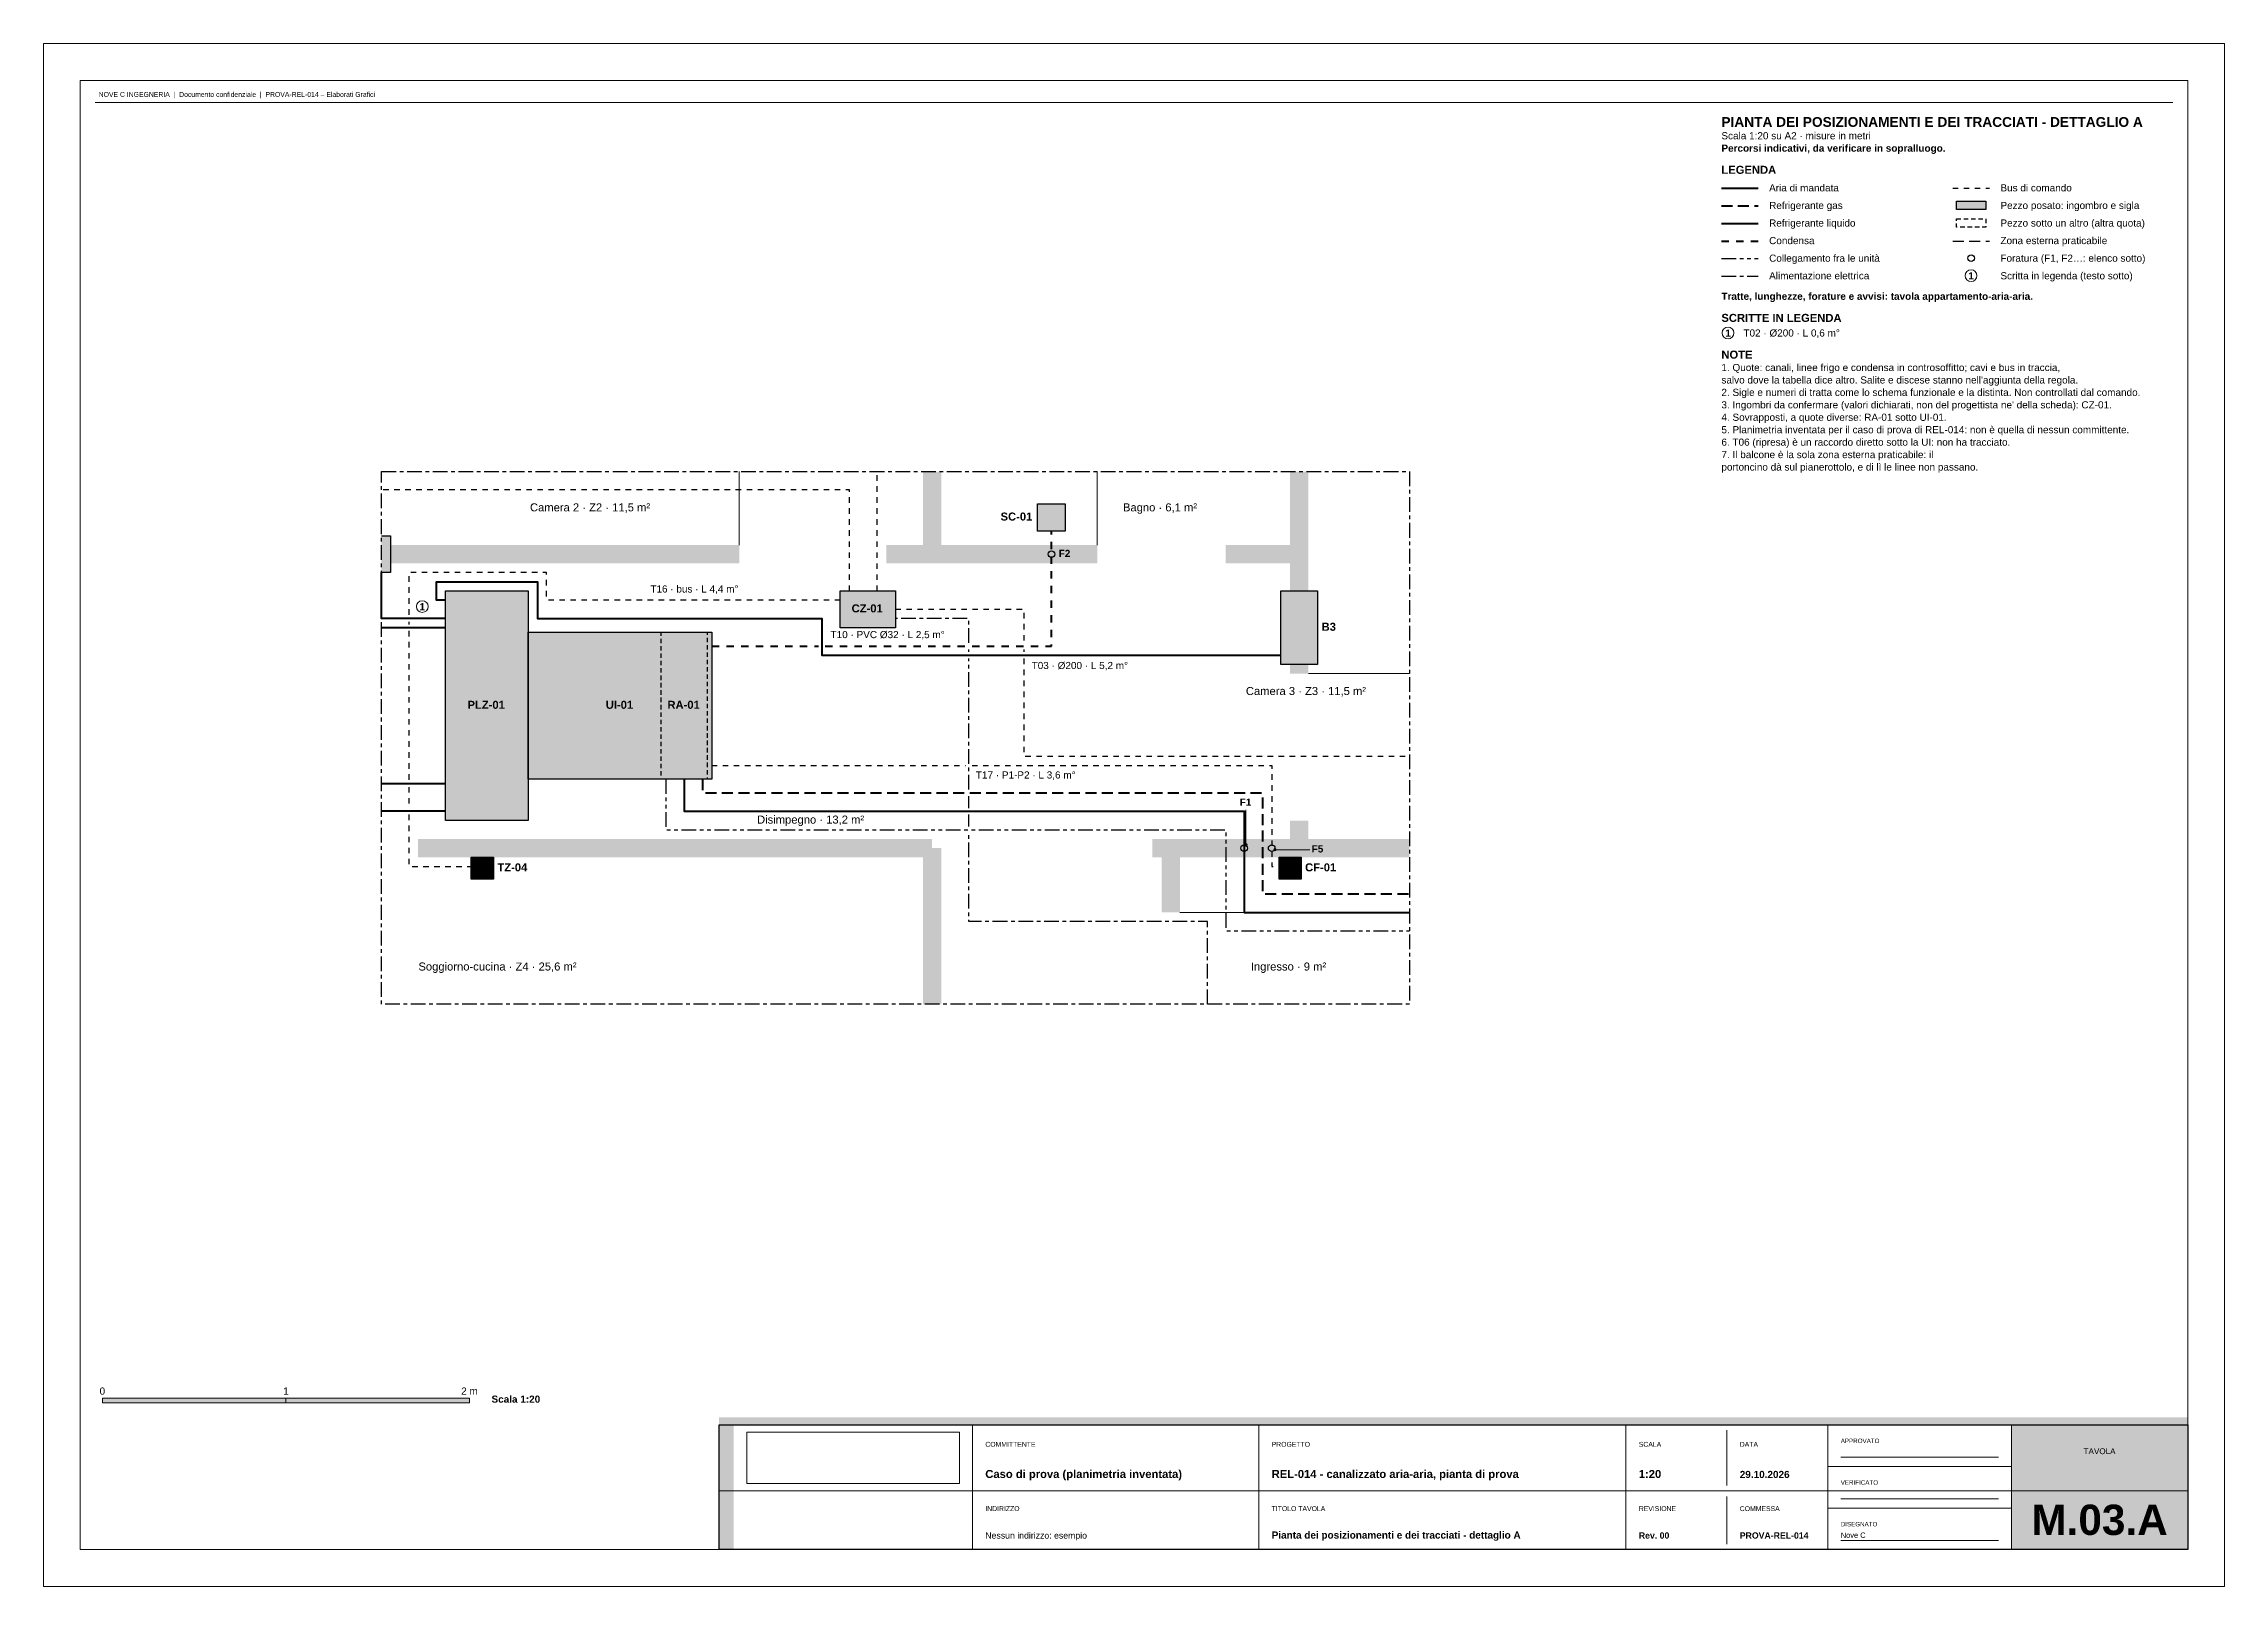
# Paper-space layout 'A2' of a CAD drawing. Header units: millimetres. Extents: x 0 to 594, y 0 to 420.
# The model-space entities are those that its viewports show. They can reach past a viewport. Long polylines and large blocks are cut down to what shows.
import ezdxf
from ezdxf.enums import TextEntityAlignment as Align

# ---------------------------------------------------------------- set-up
doc = ezdxf.new("R2010")
doc.units = ezdxf.units.MM
for name, pattern in [('NOVEC_TRATTO_1P2_0P8', [2, 1.2, -0.8]), ('NOVEC_TRATTO_1P5_1P5', [3, 1.5, -1.5]), ('NOVEC_TRATTO_2_2', [4, 2, -2]), ('NOVEC_TRATTO_3_1P5', [4.5, 3, -1.5]), ('NOVEC_TRATTO_4_1_1_1', [7, 4, -1, 1, -1]), ('NOVEC_TRATTO_4_1_1_1_1_1', [9, 4, -1, 1, -1, 1, -1])]:
    doc.linetypes.add(name, pattern=pattern)
for name, color, linetype, lineweight in [('A-AREA-IDEN', 7, 'Continuous', 18), ('A-DOOR', 7, 'Continuous', 18), ('A-WALL', 7, 'Continuous', 18), ('A-WALL-HOLE', 7, 'Continuous', 18), ('G-ANNO-SCAL', 7, 'Continuous', 18), ('G-ANNO-TTLB', 7, 'Continuous', 18), ('M-ANNO-IDEN', 7, 'Continuous', 18), ('M-ANNO-LEGN', 7, 'Continuous', 18), ('M-EQPM', 7, 'Continuous', 18)]:
    doc.layers.add(name, color=color, linetype=linetype, lineweight=lineweight)
for name, color, linetype, lineweight, true_color in [('E-CTRL-BUS', 160, 'NOVEC_TRATTO_1P5_1P5', 30, 0x2020e0), ('E-POWR-CIRC', 34, 'NOVEC_TRATTO_4_1_1_1', 30, 0x784212), ('E-POWR-LINK', 230, 'NOVEC_TRATTO_4_1_1_1_1_1', 30, 0xe91e63), ('M-CNDS-PIPE', 252, 'NOVEC_TRATTO_2_2', 40, 0x616a6b), ('M-HVAC-SPLY', 134, 'Continuous', 70, 0x148f77), ('M-REFG-GASS', 205, 'NOVEC_TRATTO_3_1P5', 40, 0x6c3483), ('M-REFG-LIQD', 205, 'Continuous', 40, 0x6c3483)]:
    doc.layers.add(name, color=color, linetype=linetype, lineweight=lineweight, true_color=true_color)
doc.layers.add('G-ANNO-NPLT', color=7, linetype='Continuous', lineweight=18, plot=False)
doc.styles.add('NOVEC_ARIAL', font='arial.ttf')
doc.styles.add('NOVEC_ARIAL_GRASSETTO', font='arialbd.ttf')
picture_1 = doc.add_image_def('image1.jpg', size_in_pixel=(2961, 716))

msp = doc.modelspace()

# ---------------------------------------------------------------- hatches: boundary and pattern name
at = {"layer": 'A-WALL', "true_color": 0xb3b3b3}
h = msp.add_hatch(color=9, dxfattribs=at)
h.dxf.hatch_style = 1
h.paths.add_polyline_path([(244.5, 303.5), (244.5, 281), (239.5, 281), (239.5, 303.5)])
h = msp.add_hatch(color=9, dxfattribs=at)
h.dxf.hatch_style = 1
h.paths.add_polyline_path([(344.5, 303.5), (344.5, 248.5), (339.5, 248.5), (339.5, 303.5)])
h = msp.add_hatch(color=9, dxfattribs=at)
h.dxf.hatch_style = 1
h.paths.add_polyline_path([(92, 283.5), (189.5, 283.5), (189.5, 278.5), (92, 278.5)])
h = msp.add_hatch(color=9, dxfattribs=at)
h.dxf.hatch_style = 1
h.paths.add_polyline_path([(229.5, 283.5), (287, 283.5), (287, 278.5), (229.5, 278.5)])
h = msp.add_hatch(color=9, dxfattribs=at)
h.dxf.hatch_style = 1
h.paths.add_polyline_path([(322, 283.5), (342, 283.5), (342, 278.5), (322, 278.5)])
h = msp.add_hatch(color=9, dxfattribs=at)
h.dxf.hatch_style = 1
h.paths.add_polyline_path([(344.5, 208.5), (344.5, 201), (339.5, 201), (339.5, 208.5)])
h = msp.add_hatch(color=9, dxfattribs=at)
h.dxf.hatch_style = 1
h.paths.add_polyline_path([(102, 203.5), (242, 203.5), (242, 198.5), (102, 198.5)])
h = msp.add_hatch(color=9, dxfattribs=at)
h.dxf.hatch_style = 1
h.paths.add_polyline_path([(302, 203.5), (372, 203.5), (372, 198.5), (302, 198.5)])
h = msp.add_hatch(color=9, dxfattribs=at)
h.dxf.hatch_style = 1
h.paths.add_polyline_path([(244.5, 201), (244.5, 158.5), (239.5, 158.5), (239.5, 201)])
h = msp.add_hatch(color=9, dxfattribs=at)
h.dxf.hatch_style = 1
h.paths.add_polyline_path([(309.5, 201), (309.5, 183.5), (304.5, 183.5), (304.5, 201)])
at = {"layer": 'G-ANNO-SCAL', "true_color": 0x000000}
h = msp.add_hatch(color=250, dxfattribs=at)
h.dxf.hatch_style = 1
h.paths.add_polyline_path([(16, 51.2), (66, 51.2), (66, 50), (16, 50)])
at = {"layer": 'G-ANNO-SCAL', "true_color": 0xffffff}
h = msp.add_hatch(color=255, dxfattribs=at)
h.dxf.hatch_style = 1
h.paths.add_polyline_path([(66, 51.2), (116, 51.2), (116, 50), (66, 50)])
at = {"layer": 'M-ANNO-IDEN', "true_color": 0x000000}
h = msp.add_hatch(color=250, dxfattribs=at)
h.dxf.hatch_style = 1
h.paths.add_polyline_path([(327.1, 201.9, 1), (327.8, 201.9, 1)])
h = msp.add_hatch(color=250, dxfattribs=at)
h.dxf.hatch_style = 1
h.paths.add_polyline_path([(335.05, 200.55, 1), (335.75, 200.55, 1)])
at = {"layer": 'M-ANNO-LEGN', "true_color": 0xffffff}
h = msp.add_hatch(color=255, dxfattribs=at)
h.dxf.hatch_style = 1
h.paths.add_polyline_path([(521, 377.1033), (529, 377.1033), (529, 374.8456), (521, 374.8456)])
at = {"layer": 'M-EQPM', "true_color": 0xffffff}
h = msp.add_hatch(color=255, dxfattribs=at)
h.dxf.hatch_style = 1
h.paths.add_polyline_path([(270.75, 294.75), (278.25, 294.75), (278.25, 287.25), (270.75, 287.25)])
h = msp.add_hatch(color=255, dxfattribs=at)
h.dxf.hatch_style = 1
h.paths.add_polyline_path([(92, 286), (94.5, 286), (94.5, 276), (92, 276)])
h = msp.add_hatch(color=255, dxfattribs=at)
h.dxf.hatch_style = 1
h.paths.add_polyline_path([(109.5, 271), (132, 271), (132, 208.5), (109.5, 208.5)])
h = msp.add_hatch(color=255, dxfattribs=at)
h.dxf.hatch_style = 1
h.paths.add_polyline_path([(217, 271), (232, 271), (232, 261), (217, 261)])
h = msp.add_hatch(color=255, dxfattribs=at)
h.dxf.hatch_style = 1
h.paths.add_polyline_path([(337, 271), (347, 271), (347, 251), (337, 251)])
h = msp.add_hatch(color=255, dxfattribs=at)
h.dxf.hatch_style = 1
h.paths.add_polyline_path([(132, 259.75), (182, 259.75), (182, 219.75), (132, 219.75)])
h = msp.add_hatch(color=255, dxfattribs=at)
h.dxf.hatch_style = 1
h.paths.add_polyline_path([(116.5, 198.5), (122.5, 198.5), (122.5, 192.5), (116.5, 192.5)])
h = msp.add_hatch(color=255, dxfattribs=at)
h.dxf.hatch_style = 1
h.paths.add_polyline_path([(336.5, 198.5), (342.5, 198.5), (342.5, 192.5), (336.5, 192.5)])

# ---------------------------------------------------------------- linework, layer by layer
at = {"layer": 'A-DOOR', "color": 251, "linetype": 'Continuous', "lineweight": 18, "true_color": 0x555555, "flags": 128}
for points in [[(189.5, 283.5), (189.5, 303.5)], [(287, 283.5), (287, 303.5)], [(344.5, 248.5), (372, 248.5)], [(309.5, 183.5), (354.5, 183.5)]]:
    msp.add_lwpolyline(points, dxfattribs=at)
at = {"layer": 'A-WALL-HOLE', "color": 250, "lineweight": 25, "true_color": 0x000000}
for centre in [(274.5, 281), (327, 201), (334.5, 201)]:
    msp.add_circle(centre, 0.9, dxfattribs=at)
at = {"layer": 'E-CTRL-BUS', "color": 160, "linetype": 'NOVEC_TRATTO_1P5_1P5', "lineweight": 30, "true_color": 0x2020e0, "flags": 128}
for points in [[(227, 271), (227, 303.5)], [(219.5, 271), (219.5, 298.5), (92, 298.5)], [(217, 268.5), (137, 268.5), (137, 276), (99.5, 276), (99.5, 264.4)], [(99.5, 262.6), (99.5, 261.9)], [(232, 266), (267, 266), (267, 256.9)], [(99.5, 260.1), (99.5, 219.4)], [(267, 255.1), (267, 254.4)], [(267, 252.6), (267, 226), (372, 226)], [(182, 223.5), (251.1, 223.5)], [(252.9, 223.5), (334.5, 223.5), (334.5, 196), (336.5, 196)], [(99.5, 217.6), (99.5, 211.9)], [(99.5, 210.1), (99.5, 196), (116.5, 196)]]:
    msp.add_lwpolyline(points, dxfattribs=at)
at = {"layer": 'E-POWR-CIRC', "color": 34, "linetype": 'NOVEC_TRATTO_4_1_1_1', "lineweight": 30, "true_color": 0x784212, "flags": 128}
for points in [[(252, 256.9), (252, 263.5), (232, 263.5)], [(252, 254.4), (252, 255.1)], [(252, 216.9), (252, 252.6)], [(252, 211.9), (252, 215.1)], [(252, 206.9), (252, 210.1)], [(317, 158.5), (317, 181), (252, 181), (252, 205.1)]]:
    msp.add_lwpolyline(points, dxfattribs=at)
at = {"layer": 'E-POWR-LINK', "color": 230, "linetype": 'NOVEC_TRATTO_4_1_1_1_1_1', "lineweight": 30, "true_color": 0xe91e63, "flags": 128}
msp.add_lwpolyline([(169.5, 219.75), (169.5, 206), (322, 206), (322, 178.5), (372, 178.5)], dxfattribs=at)
at = {"layer": 'G-ANNO-SCAL', "color": 250, "linetype": 'Continuous', "lineweight": 18, "true_color": 0x000000, "flags": 128}
for points in [[(16, 51.2), (66, 51.2), (66, 50), (16, 50), (16, 51.2)], [(66, 51.2), (116, 51.2), (116, 50), (66, 50), (66, 51.2)]]:
    msp.add_lwpolyline(points, dxfattribs=at)
at = {"layer": 'M-ANNO-IDEN', "color": 250, "linetype": 'NOVEC_TRATTO_4_1_1_1', "lineweight": 25, "true_color": 0x000000, "flags": 128}
msp.add_lwpolyline([(92, 303.5), (372, 303.5), (372, 158.5), (92, 158.5), (92, 303.5)], dxfattribs=at)
at = {"layer": 'M-ANNO-IDEN', "color": 250, "linetype": 'Continuous', "lineweight": 18, "true_color": 0x000000, "flags": 128}
for points in [[(327.45, 201.9), (327.45, 211.4)], [(335.4, 200.55), (344.9, 200.55)]]:
    msp.add_lwpolyline(points, dxfattribs=at)
at = {"layer": 'M-ANNO-IDEN', "color": 250, "lineweight": 20, "true_color": 0x000000}
msp.add_circle((103.136, 266.75), 1.6, dxfattribs=at)
at = {"layer": 'M-ANNO-IDEN', "color": 250, "lineweight": 9, "true_color": 0x000000}
for centre in [(327.45, 201.9), (335.4, 200.55)]:
    msp.add_circle(centre, 0.35, dxfattribs=at)
at = {"layer": 'M-ANNO-LEGN', "color": 134, "linetype": 'Continuous', "lineweight": 70, "true_color": 0x148f77, "flags": 128}
msp.add_lwpolyline([(457, 380.62), (467, 380.62)], dxfattribs=at)
at = {"layer": 'M-ANNO-LEGN', "color": 160, "linetype": 'NOVEC_TRATTO_1P5_1P5', "lineweight": 30, "true_color": 0x2020e0, "flags": 128}
msp.add_lwpolyline([(520, 380.62), (530, 380.62)], dxfattribs=at)
at = {"layer": 'M-ANNO-LEGN', "color": 205, "linetype": 'NOVEC_TRATTO_3_1P5', "lineweight": 40, "true_color": 0x6c3483, "flags": 128}
msp.add_lwpolyline([(457, 375.8333), (467, 375.8333)], dxfattribs=at)
at = {"layer": 'M-ANNO-LEGN', "color": 138, "linetype": 'Continuous', "lineweight": 25, "true_color": 0x1b2631, "flags": 128}
msp.add_lwpolyline([(521, 377.1033), (529, 377.1033), (529, 374.8456), (521, 374.8456), (521, 377.1033)], dxfattribs=at)
at = {"layer": 'M-ANNO-LEGN', "color": 205, "linetype": 'Continuous', "lineweight": 40, "true_color": 0x6c3483, "flags": 128}
msp.add_lwpolyline([(457, 371.0467), (467, 371.0467)], dxfattribs=at)
at = {"layer": 'M-ANNO-LEGN', "color": 138, "linetype": 'NOVEC_TRATTO_1P2_0P8', "lineweight": 25, "true_color": 0x1b2631, "flags": 128}
msp.add_lwpolyline([(521, 372.3167), (529, 372.3167), (529, 370.0589), (521, 370.0589), (521, 372.3167)], dxfattribs=at)
at = {"layer": 'M-ANNO-LEGN', "color": 252, "linetype": 'NOVEC_TRATTO_2_2', "lineweight": 40, "true_color": 0x616a6b, "flags": 128}
msp.add_lwpolyline([(457, 366.26), (467, 366.26)], dxfattribs=at)
at = {"layer": 'M-ANNO-LEGN', "color": 65, "linetype": 'NOVEC_TRATTO_3_1P5', "lineweight": 25, "true_color": 0x6b8e23, "flags": 128}
msp.add_lwpolyline([(520, 366.26), (530, 366.26)], dxfattribs=at)
at = {"layer": 'M-ANNO-LEGN', "color": 230, "linetype": 'NOVEC_TRATTO_4_1_1_1_1_1', "lineweight": 30, "true_color": 0xe91e63, "flags": 128}
msp.add_lwpolyline([(457, 361.4733), (467, 361.4733)], dxfattribs=at)
at = {"layer": 'M-ANNO-LEGN', "color": 34, "linetype": 'NOVEC_TRATTO_4_1_1_1', "lineweight": 30, "true_color": 0x784212, "flags": 128}
msp.add_lwpolyline([(457, 356.6867), (467, 356.6867)], dxfattribs=at)
at = {"layer": 'M-ANNO-LEGN', "color": 250, "lineweight": 25, "true_color": 0x000000}
msp.add_circle((525, 361.6144), 0.9, dxfattribs=at)
at = {"layer": 'M-ANNO-LEGN', "color": 250, "lineweight": 20, "true_color": 0x000000}
for centre in [(525, 356.8278), (458.8, 341.2444)]:
    msp.add_circle(centre, 1.6, dxfattribs=at)
at = {"layer": 'M-CNDS-PIPE', "color": 252, "linetype": 'NOVEC_TRATTO_2_2', "lineweight": 40, "true_color": 0x616a6b, "flags": 128}
for points in [[(212.9, 256), (274.5, 256), (274.5, 287.25)], [(182, 256), (211.1, 256)]]:
    msp.add_lwpolyline(points, dxfattribs=at)
at = {"layer": 'M-EQPM', "color": 138, "linetype": 'Continuous', "lineweight": 25, "true_color": 0x1b2631, "flags": 128}
for points in [[(270.75, 294.75), (278.25, 294.75), (278.25, 287.25), (270.75, 287.25), (270.75, 294.75)], [(92, 286), (94.5, 286), (94.5, 276), (92, 276)], [(109.5, 271), (132, 271), (132, 208.5), (109.5, 208.5), (109.5, 271)], [(217, 271), (232, 271), (232, 261), (217, 261), (217, 271)], [(337, 271), (347, 271), (347, 251), (337, 251), (337, 271)], [(132, 259.75), (182, 259.75), (182, 219.75), (132, 219.75), (132, 259.75)], [(116.5, 198.5), (122.5, 198.5), (122.5, 192.5), (116.5, 192.5), (116.5, 198.5)], [(336.5, 198.5), (342.5, 198.5), (342.5, 192.5), (336.5, 192.5), (336.5, 198.5)]]:
    msp.add_lwpolyline(points, dxfattribs=at)
at = {"layer": 'M-EQPM', "color": 138, "linetype": 'NOVEC_TRATTO_1P2_0P8', "lineweight": 25, "true_color": 0x1b2631, "flags": 128}
msp.add_lwpolyline([(168.25, 259.75), (180.75, 259.75), (180.75, 219.75), (168.25, 219.75), (168.25, 259.75)], dxfattribs=at)
at = {"layer": 'M-HVAC-SPLY', "color": 134, "linetype": 'Continuous', "lineweight": 70, "true_color": 0x148f77, "flags": 128}
for points in [[(109.5, 263.5), (92, 263.5), (92, 276)], [(109.5, 268.5), (107, 268.5), (107, 273.5), (134.5, 273.5), (134.5, 263.5), (212, 263.5), (212, 253.5), (337, 253.5)], [(109.5, 261), (92, 261)], [(109.5, 218.5), (92, 218.5)], [(109.5, 211), (92, 211)]]:
    msp.add_lwpolyline(points, dxfattribs=at)
at = {"layer": 'M-REFG-GASS', "color": 205, "linetype": 'NOVEC_TRATTO_3_1P5', "lineweight": 40, "true_color": 0x6c3483, "flags": 128}
msp.add_lwpolyline([(179.5, 219.75), (179.5, 216), (332, 216), (332, 188.5), (372, 188.5)], dxfattribs=at)
at = {"layer": 'M-REFG-LIQD', "color": 205, "linetype": 'Continuous', "lineweight": 40, "true_color": 0x6c3483, "flags": 128}
msp.add_lwpolyline([(174.5, 219.75), (174.5, 211), (327, 211), (327, 183.5), (372, 183.5)], dxfattribs=at)

# ---------------------------------------------------------------- texts
at = {"layer": 'A-AREA-IDEN', "color": 159, "true_color": 0x1c2e4a, "style": 'NOVEC_ARIAL'}
for s, p in [('Camera 2 · Z2 · 11,5 m²', (132.474, 292.659)), ('Bagno · 6,1 m²', (294, 292.659)), ('Camera 3 · Z3 · 11,5 m²', (327.474, 242.659)), ('Disimpegno · 13,2 m²', (194.327, 207.659)), ('Soggiorno-cucina · Z4 · 25,6 m²', (102.091, 167.659)), ('Ingresso · 9 m²', (328.826, 167.659))]:
    msp.add_text(s, height=2.1844, dxfattribs=at).set_placement(p)
at = {"layer": 'G-ANNO-SCAL', "color": 250, "true_color": 0x000000, "style": 'NOVEC_ARIAL'}
for s, p in [('0', (16, 52.2)), ('1', (66, 52.2)), ('2 m', (116, 52.2))]:
    msp.add_text(s, height=1.9417, dxfattribs=at).set_placement(p, align=Align.CENTER)
at = {"layer": 'G-ANNO-SCAL', "color": 250, "true_color": 0x000000, "style": 'NOVEC_ARIAL_GRASSETTO'}
msp.add_text('Scala 1:20', height=1.9417, dxfattribs=at).set_placement((122, 50))
at = {"layer": 'M-ANNO-IDEN', "color": 250, "true_color": 0x000000, "style": 'NOVEC_ARIAL_GRASSETTO'}
for s, height, p in [('SC-01', 2.1844, (260.652, 290.159)), ('F2', 1.9417, (276.5, 280.252)), ('CZ-01', 2.1844, (220.09, 265.159)), ('B3', 2.1844, (348.1, 260.159)), ('PLZ-01', 2.1844, (115.457, 238.909)), ('UI-01', 2.1844, (153.119, 238.909)), ('RA-01', 2.1844, (169.914, 238.909)), ('F1', 1.9417, (325.803, 212.521)), ('TZ-04', 2.1844, (123.6, 194.659)), ('CF-01', 2.1844, (343.6, 194.659)), ('F5', 1.9417, (345.4, 199.802))]:
    msp.add_text(s, height=height, dxfattribs=at).set_placement(p)
msp.add_text('1', height=1.9417, dxfattribs=at).set_placement((103.136, 265.734), align=Align.CENTER)
at = {"layer": 'M-ANNO-IDEN', "color": 160, "true_color": 0x2020e0, "style": 'NOVEC_ARIAL'}
for s, p in [('T16 · bus · L 4,4 m°', (165.269, 270.571)), ('T17 · P1-P2 · L 3,6 m°', (253.932, 219.933))]:
    msp.add_text(s, height=1.9417, dxfattribs=at).set_placement(p)
at = {"layer": 'M-ANNO-IDEN', "color": 252, "true_color": 0x616a6b, "style": 'NOVEC_ARIAL'}
msp.add_text('T10 · PVC Ø32 · L 2,5 m°', height=1.9417, dxfattribs=at).set_placement((214.353, 258.146))
at = {"layer": 'M-ANNO-IDEN', "color": 134, "true_color": 0x148f77, "style": 'NOVEC_ARIAL'}
msp.add_text('T03 · Ø200 · L 5,2 m°', height=1.9417, dxfattribs=at).set_placement((269.121, 249.733))
at = {"layer": 'M-ANNO-LEGN', "color": 250, "true_color": 0x000000}
for s, height, style, p in [('PIANTA DEI POSIZIONAMENTI E DEI TRACCIATI - DETTAGLIO A', 2.6698, 'NOVEC_ARIAL_GRASSETTO', (457, 397.3433)), ('Scala 1:20 su A2 · misure in metri', 1.9417, 'NOVEC_ARIAL', (457, 393.9567)), ('Percorsi indicativi, da verificare in sopralluogo.', 1.9417, 'NOVEC_ARIAL_GRASSETTO', (457, 390.57)), ('LEGENDA', 2.1844, 'NOVEC_ARIAL_GRASSETTO', (457, 384.56)), ('Aria di mandata', 1.9417, 'NOVEC_ARIAL', (470, 379.7733)), ('Bus di comando', 1.9417, 'NOVEC_ARIAL', (533, 379.7733)), ('Refrigerante gas', 1.9417, 'NOVEC_ARIAL', (470, 374.9867)), ('Pezzo posato: ingombro e sigla', 1.9417, 'NOVEC_ARIAL', (533, 374.9867)), ('Refrigerante liquido', 1.9417, 'NOVEC_ARIAL', (470, 370.2)), ('Pezzo sotto un altro (altra quota)', 1.9417, 'NOVEC_ARIAL', (533, 370.2)), ('Condensa', 1.9417, 'NOVEC_ARIAL', (470, 365.4133)), ('Collegamento fra le unità', 1.9417, 'NOVEC_ARIAL', (470, 360.6267)), ('Zona esterna praticabile', 1.9417, 'NOVEC_ARIAL', (533, 365.4133)), ('Foratura (F1, F2…: elenco sotto)', 1.9417, 'NOVEC_ARIAL', (533, 360.6267)), ('Alimentazione elettrica', 1.9417, 'NOVEC_ARIAL', (470, 355.84)), ('Scritta in legenda (testo sotto)', 1.9417, 'NOVEC_ARIAL', (533, 355.84)), ('Tratte, lunghezze, forature e avvisi: tavola appartamento-aria-aria.', 1.9417, 'NOVEC_ARIAL_GRASSETTO', (457, 350.2533)), ('SCRITTE IN LEGENDA', 2.1844, 'NOVEC_ARIAL_GRASSETTO', (457, 344.2433)), ('T02 · Ø200 · L 0,6 m°', 1.9417, 'NOVEC_ARIAL', (463, 340.2567)), ('NOTE', 2.1844, 'NOVEC_ARIAL_GRASSETTO', (457, 334.2467)), ('1. Quote: canali, linee frigo e condensa in controsoffitto; cavi e bus in traccia,', 1.9417, 'NOVEC_ARIAL', (457, 330.86)), ("salvo dove la tabella dice altro. Salite e discese stanno nell'aggiunta della regola.", 1.9417, 'NOVEC_ARIAL', (457, 327.4733)), ("3. Ingombri da confermare (valori dichiarati, non del progettista ne' della scheda): CZ-01.", 1.9417, 'NOVEC_ARIAL', (457, 320.7)), ('2. Sigle e numeri di tratta come lo schema funzionale e la distinta. Non controllati dal comando.', 1.9417, 'NOVEC_ARIAL', (457, 324.0867)), ('4. Sovrapposti, a quote diverse: RA-01 sotto UI-01.', 1.9417, 'NOVEC_ARIAL', (457, 317.3133)), ('5. Planimetria inventata per il caso di prova di REL-014: non è quella di nessun committente.', 1.9417, 'NOVEC_ARIAL', (457, 313.9267)), ('6. T06 (ripresa) è un raccordo diretto sotto la UI: non ha tracciato.', 1.9417, 'NOVEC_ARIAL', (457, 310.54)), ('7. Il balcone è la sola zona esterna praticabile: il', 1.9417, 'NOVEC_ARIAL', (457, 307.1533)), ('portoncino dà sul pianerottolo, e di lì le linee non passano.', 1.9417, 'NOVEC_ARIAL', (457, 303.7667))]:
    msp.add_text(s, height=height, dxfattribs=dict(at, style=style)).set_placement(p)
at = {"layer": 'M-ANNO-LEGN', "color": 250, "true_color": 0x000000, "style": 'NOVEC_ARIAL_GRASSETTO'}
for p in [(525, 355.8118), (458.8, 340.2284)]:
    msp.add_text('1', height=1.9417, dxfattribs=at).set_placement(p, align=Align.CENTER)

psp = doc.layouts.new('A2')

# ---------------------------------------------------------------- hatches: boundary and pattern name
at = {"layer": 'G-ANNO-TTLB', "true_color": 0x2abfbf}
h = psp.add_hatch(color=133, dxfattribs=at)
h.dxf.hatch_style = 1
h.paths.add_polyline_path([(184, 46), (584, 46), (584, 44), (184, 44)])
at = {"layer": 'G-ANNO-TTLB', "true_color": 0x1c2e4a}
h = psp.add_hatch(color=159, dxfattribs=at)
h.dxf.hatch_style = 1
h.paths.add_polyline_path([(184, 44), (188, 44), (188, 10), (184, 10)])
at = {"layer": 'G-ANNO-TTLB', "true_color": 0x2abfbf}
h = psp.add_hatch(color=133, dxfattribs=at)
h.dxf.hatch_style = 1
h.paths.add_polyline_path([(536, 46), (584, 46), (584, 44), (536, 44)])
at = {"layer": 'G-ANNO-TTLB', "true_color": 0x1c2e4a}
h = psp.add_hatch(color=159, dxfattribs=at)
h.dxf.hatch_style = 1
h.paths.add_polyline_path([(536, 44), (584, 44), (584, 10), (536, 10)])

# ---------------------------------------------------------------- linework, layer by layer
at = {"layer": 'G-ANNO-TTLB', "color": 254, "lineweight": 9, "true_color": 0xe0e0e0}
for p, q in [((14, 404), (580, 404)), ((253, 10), (253, 44)), ((458.5, 27.5), (458.5, 42.5)), ((486, 32.667), (536, 32.667)), ((489.5, 35.167), (532.5, 35.167)), ((458.5, 11.5), (458.5, 24.5)), ((489.5, 23.833), (532.5, 23.833)), ((486, 21.333), (536, 21.333)), ((489.5, 12.5), (532.5, 12.5))]:
    psp.add_line(p, q, dxfattribs=at)
at = {"layer": 'G-ANNO-TTLB', "color": 159, "lineweight": 15, "true_color": 0x1c2e4a}
for p, q in [((253, 10), (253, 44)), ((331, 10), (331, 44)), ((431, 10), (431, 44)), ((486, 10), (486, 44)), ((536, 10), (536, 44))]:
    psp.add_line(p, q, dxfattribs=at)
at = {"layer": 'G-ANNO-TTLB', "color": 254, "lineweight": 15, "true_color": 0xe0e0e0}
psp.add_line((184, 26), (584, 26), dxfattribs=at)
at = {"layer": 'G-ANNO-TTLB', "color": 159, "lineweight": 18, "true_color": 0x1c2e4a}
psp.add_lwpolyline([(10, 410), (584, 410), (584, 10), (10, 10)], close=True, dxfattribs=at)
at = {"layer": 'G-ANNO-TTLB', "color": 159, "lineweight": 30, "true_color": 0x1c2e4a}
psp.add_lwpolyline([(184, 44), (584, 44), (584, 10), (184, 10)], close=True, dxfattribs=at)

# ---------------------------------------------------------------- texts
at = {"layer": 'G-ANNO-TTLB', "color": 253, "true_color": 0x999999, "style": 'NOVEC_ARIAL'}
for s, height, p in [('NOVE C INGEGNERIA  |  Documento confidenziale  |  PROVA-REL-014 – Elaborati Grafici', 1.3349, (15, 405.5)), ('COMMITTENTE', 1.3349, (256.5, 38)), ('PROGETTO', 1.3349, (334.5, 38)), ('SCALA', 1.3349, (434.5, 38)), ('DATA', 1.3349, (462, 38)), ('APPROVATO', 1.2136, (489.5, 39)), ('VERIFICATO', 1.2136, (489.5, 27.667)), ('INDIRIZZO', 1.3349, (256.5, 20.5)), ('TITOLO TAVOLA', 1.3349, (334.5, 20.5)), ('REVISIONE', 1.3349, (434.5, 20.5)), ('COMMESSA', 1.3349, (462, 20.5)), ('DISEGNATO', 1.2136, (489.5, 16.333))]:
    psp.add_text(s, height=height, dxfattribs=at).set_placement(p)
at = {"layer": 'G-ANNO-TTLB', "color": 255, "true_color": 0xffffff, "transparency": 33554559, "style": 'NOVEC_ARIAL'}
psp.add_text('TAVOLA', height=1.5777, dxfattribs=at).set_placement((560, 36), align=Align.CENTER)
at = {"layer": 'G-ANNO-TTLB', "color": 59, "true_color": 0x2d2d2d}
for s, height, style, p in [('Caso di prova (planimetria inventata)', 2.1844, 'NOVEC_ARIAL_GRASSETTO', (256.5, 29.5)), ('REL-014 - canalizzato aria-aria, pianta di prova', 2.1844, 'NOVEC_ARIAL_GRASSETTO', (334.5, 29.5)), ('1:20', 2.1844, 'NOVEC_ARIAL_GRASSETTO', (434.5, 29.5)), ('29.10.2026', 1.9417, 'NOVEC_ARIAL_GRASSETTO', (462, 29.5)), ('Nessun indirizzo: esempio', 1.6989, 'NOVEC_ARIAL', (256.5, 13)), ('Pianta dei posizionamenti e dei tracciati - dettaglio A', 1.9417, 'NOVEC_ARIAL_GRASSETTO', (334.5, 13)), ('Rev. 00', 1.6989, 'NOVEC_ARIAL_GRASSETTO', (434.5, 13)), ('PROVA-REL-014', 1.6989, 'NOVEC_ARIAL_GRASSETTO', (462, 13)), ('Nove C', 1.4563, 'NOVEC_ARIAL', (489.5, 13.2))]:
    psp.add_text(s, height=height, dxfattribs=dict(at, style=style)).set_placement(p)
at = {"layer": 'G-ANNO-TTLB', "color": 255, "true_color": 0xffffff, "style": 'NOVEC_ARIAL_GRASSETTO'}
psp.add_text('M.03.A', height=8.2521, dxfattribs=at).set_placement((560, 14), align=Align.CENTER)

# ---------------------------------------------------------------- pictures from other files: only their frames are drawn
at = {"layer": 'G-ANNO-TTLB'}
image = psp.add_image(picture_1, insert=(191.552, 28), size_in_units=(57.896, 14), dxfattribs=at)

# ---------------------------------------------------------------- viewports
at = {"layer": 'G-ANNO-NPLT'}
psp.add_viewport(center=(297, 210), size=(594, 420), view_center_point=(297, 210), view_height=420, dxfattribs=at)

doc.saveas('drawing.dxf')
